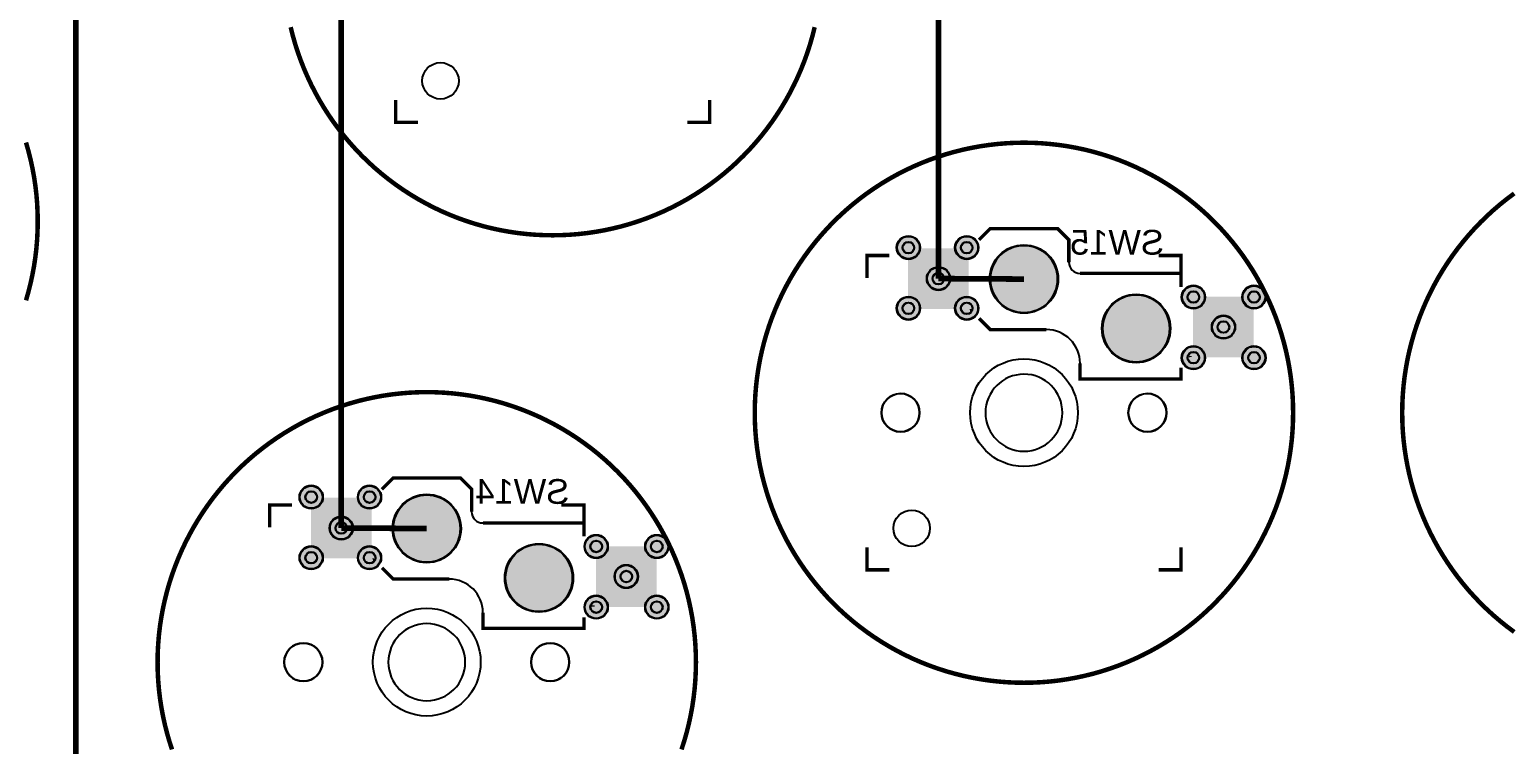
# Model space of a CAD drawing. Header units: millimetres. Extents: x 40 to 250, y -180 to -30.
# Drawn here: x 125.5 to 191.5, y -124 to -92.1 of the extents above; entities that cross this region are included whole.
import ezdxf

# ---------------------------------------------------------------- set-up
doc = ezdxf.new("R2010")
doc.units = ezdxf.units.MM
for name, color, linetype, true_color in [('BottomLayer', 7, 'Continuous', 0x0000ff), ('BottomPasteMaskLayer', 7, 'Continuous', 0x800000), ('BottomSilkLayer', 7, 'Continuous', 0x808000), ('BottomSolderMaskLayer', 7, 'Continuous', 0xaa00ff), ('Hole', 7, 'Continuous', 0x222222), ('Multi-Layer', 7, 'Continuous', 0xc0c0c0), ('TopLayer', 7, 'Continuous', 0xff0000), ('TopPasteMaskLayer', 7, 'Continuous', 0x808080), ('TopSilkLayer', 7, 'Continuous', 0xffff00), ('TopSolderMaskLayer', 7, 'Continuous', 0x800080)]:
    doc.layers.add(name, color=color, linetype=linetype, true_color=true_color)
doc.styles.get("Standard").update_dxf_attribs({"font": 'arial.ttf'})

msp = doc.modelspace()

# ---------------------------------------------------------------- hatches: boundary and pattern name
at = {"layer": 'BottomLayer'}
for points in [[(167.342, -104.527), (164.742, -104.527), (164.742, -101.927), (167.342, -101.927)], [(180.041, -106.686), (177.442, -106.686), (177.442, -104.086), (180.041, -104.086)], [(140.731, -115.637), (138.131, -115.637), (138.131, -113.037), (140.731, -113.037)], [(153.431, -117.796), (150.831, -117.796), (150.831, -115.196), (153.431, -115.196)]]:
    msp.add_hatch(color=256, dxfattribs=at).paths.add_polyline_path(points)
at = {"layer": 'BottomPasteMaskLayer'}
for points in [[(167.342, -104.527), (164.742, -104.527), (164.742, -101.927), (167.342, -101.927)], [(180.041, -106.686), (177.442, -106.686), (177.442, -104.086), (180.041, -104.086)], [(140.731, -115.637), (138.131, -115.637), (138.131, -113.037), (140.731, -113.037)], [(153.431, -117.796), (150.831, -117.796), (150.831, -115.196), (153.431, -115.196)]]:
    msp.add_hatch(color=256, dxfattribs=at).paths.add_polyline_path(points)
at = {"layer": 'BottomSolderMaskLayer'}
for points in [[(164.176, -101.849, 1), (165.227, -101.849, 1)], [(166.776, -101.849, 1), (167.827, -101.849, 1)], [(167.392, -104.578), (164.691, -104.578), (164.691, -101.876), (167.392, -101.876)], [(168.326, -103.249, 1), (171.377, -103.249, 1)], [(165.516, -103.227, 1), (166.567, -103.227, 1)], [(176.876, -104.049, 1), (177.927, -104.049, 1)], [(179.576, -104.049, 1), (180.627, -104.049, 1)], [(164.176, -104.549, 1), (165.227, -104.549, 1)], [(166.776, -104.549, 1), (167.827, -104.549, 1)], [(173.326, -105.449, 1), (176.377, -105.449, 1)], [(180.092, -106.737), (177.391, -106.737), (177.391, -104.035), (180.092, -104.035)], [(178.216, -105.386, 1), (179.267, -105.386, 1)], [(176.876, -106.749, 1), (177.927, -106.749, 1)], [(179.576, -106.749, 1), (180.627, -106.749, 1)], [(137.566, -112.959, 1), (138.617, -112.959, 1)], [(140.166, -112.959, 1), (141.217, -112.959, 1)], [(140.782, -115.688), (138.081, -115.688), (138.081, -112.986), (140.782, -112.986)], [(141.716, -114.359, 1), (144.766, -114.359, 1)], [(138.906, -114.337, 1), (139.957, -114.337, 1)], [(150.266, -115.159, 1), (151.317, -115.159, 1)], [(152.966, -115.159, 1), (154.017, -115.159, 1)], [(137.566, -115.659, 1), (138.617, -115.659, 1)], [(140.166, -115.659, 1), (141.217, -115.659, 1)], [(146.716, -116.559, 1), (149.766, -116.559, 1)], [(153.482, -117.847), (150.781, -117.847), (150.781, -115.145), (153.482, -115.145)], [(151.606, -116.496, 1), (152.657, -116.496, 1)], [(150.266, -117.859, 1), (151.317, -117.859, 1)], [(152.966, -117.859, 1), (154.017, -117.859, 1)]]:
    msp.add_hatch(color=256, dxfattribs=at).paths.add_polyline_path(points)
at = {"layer": 'TopLayer'}
for points in [[(167.342, -104.527), (164.742, -104.527), (164.742, -101.927), (167.342, -101.927)], [(180.042, -106.686), (177.442, -106.686), (177.442, -104.086), (180.042, -104.086)], [(140.732, -115.637), (138.132, -115.637), (138.132, -113.037), (140.732, -113.037)], [(153.431, -117.796), (150.832, -117.796), (150.832, -115.196), (153.431, -115.196)]]:
    msp.add_hatch(color=256, dxfattribs=at).paths.add_polyline_path(points)
at = {"layer": 'TopPasteMaskLayer'}
for points in [[(167.342, -104.527), (164.742, -104.527), (164.742, -101.927), (167.342, -101.927)], [(180.042, -106.686), (177.442, -106.686), (177.442, -104.086), (180.042, -104.086)], [(140.732, -115.637), (138.132, -115.637), (138.132, -113.037), (140.732, -113.037)], [(153.431, -117.796), (150.832, -117.796), (150.832, -115.196), (153.431, -115.196)]]:
    msp.add_hatch(color=256, dxfattribs=at).paths.add_polyline_path(points)
at = {"layer": 'TopSolderMaskLayer'}
for points in [[(164.176, -101.849, 1), (165.227, -101.849, 1)], [(166.776, -101.849, 1), (167.827, -101.849, 1)], [(167.392, -104.578), (164.691, -104.578), (164.691, -101.876), (167.392, -101.876)], [(168.326, -103.249, 1), (171.377, -103.249, 1)], [(165.516, -103.227, 1), (166.567, -103.227, 1)], [(176.876, -104.049, 1), (177.927, -104.049, 1)], [(179.576, -104.049, 1), (180.627, -104.049, 1)], [(164.176, -104.549, 1), (165.227, -104.549, 1)], [(166.776, -104.549, 1), (167.827, -104.549, 1)], [(173.326, -105.449, 1), (176.377, -105.449, 1)], [(180.092, -106.737), (177.391, -106.737), (177.391, -104.035), (180.092, -104.035)], [(178.216, -105.386, 1), (179.267, -105.386, 1)], [(176.876, -106.749, 1), (177.927, -106.749, 1)], [(179.576, -106.749, 1), (180.627, -106.749, 1)], [(137.566, -112.959, 1), (138.617, -112.959, 1)], [(140.166, -112.959, 1), (141.217, -112.959, 1)], [(140.782, -115.688), (138.081, -115.688), (138.081, -112.986), (140.782, -112.986)], [(141.716, -114.359, 1), (144.766, -114.359, 1)], [(138.906, -114.337, 1), (139.957, -114.337, 1)], [(150.266, -115.159, 1), (151.317, -115.159, 1)], [(152.966, -115.159, 1), (154.017, -115.159, 1)], [(137.566, -115.659, 1), (138.617, -115.659, 1)], [(140.166, -115.659, 1), (141.217, -115.659, 1)], [(146.716, -116.559, 1), (149.766, -116.559, 1)], [(153.482, -117.847), (150.781, -117.847), (150.781, -115.145), (153.482, -115.145)], [(151.606, -116.496, 1), (152.657, -116.496, 1)], [(150.266, -117.859, 1), (151.317, -117.859, 1)], [(152.966, -117.859, 1), (154.017, -117.859, 1)]]:
    msp.add_hatch(color=256, dxfattribs=at).paths.add_polyline_path(points)

# ---------------------------------------------------------------- linework, layer by layer
at = {"layer": 'BottomSilkLayer'}
for points, const_width in [([(167.851, -101.499), (168.351, -100.999), (171.351, -100.999), (171.851, -101.499), (171.851, -102.499)], 0.15), ([(176.851, -103.599), (176.851, -102.999), (172.351, -102.999)], 0.15), ([(167.477, -104.802), (167.477, -104.601), (167.431, -104.601)], 0.05), ([(167.851, -104.999), (168.351, -105.499), (170.851, -105.499)], 0.15), ([(177.228, -106.727), (177.228, -106.701), (177.324, -106.701), (177.327, -106.701)], 0.05), ([(172.351, -106.999), (172.351, -107.699), (176.851, -107.699), (176.851, -107.199)], 0.15), ([(141.241, -112.609), (141.741, -112.109), (144.741, -112.109), (145.241, -112.609), (145.241, -113.609)], 0.15), ([(150.241, -114.709), (150.241, -114.109), (145.741, -114.109)], 0.15), ([(140.867, -115.912), (140.867, -115.711), (140.821, -115.711)], 0.05), ([(141.241, -116.109), (141.741, -116.609), (144.241, -116.609)], 0.15), ([(150.618, -117.837), (150.618, -117.812), (150.714, -117.812), (150.717, -117.812)], 0.05), ([(145.741, -118.109), (145.741, -118.809), (150.241, -118.809), (150.241, -118.309)], 0.15)]:
    msp.add_lwpolyline(points, dxfattribs=dict(at, const_width=const_width))
for centre, radius, start, end in [((169.851, -103.251), 1.5, 0.06792, 359.93208), ((172.351, -102.499), 0.5, 180, 270), ((174.851, -105.451), 1.5, 0.07277, 359.92723), ((170.851, -106.999), 1.5, 360, 90), ((169.851, -109.201), 1.715, 0.06791, 359.93209), ((164.351, -109.201), 0.851, 0.14538, 359.85462), ((175.351, -109.201), 0.851, 0.14538, 359.85462), ((143.241, -114.361), 1.5, 0.06792, 359.93208), ((145.741, -113.609), 0.5, 180, 270), ((148.241, -116.561), 1.5, 0.07277, 359.92723), ((144.241, -118.109), 1.5, 360, 90), ((143.241, -120.311), 1.715, 0.06791, 359.93209), ((137.741, -120.311), 0.851, 0.14538, 359.85462), ((148.741, -120.311), 0.851, 0.14538, 359.85462)]:
    msp.add_arc(centre, radius, start, end, dxfattribs=at)
at = {"layer": 'BottomSolderMaskLayer'}
for centre, radius in [((164.702, -101.849), 0.525), ((167.301, -101.849), 0.525), ((164.702, -101.849), 0.263), ((167.302, -101.849), 0.263), ((169.852, -103.249), 1.525), ((169.851, -103.249), 1.525), ((166.042, -103.227), 0.525), ((166.042, -103.227), 0.263), ((177.402, -104.049), 0.525), ((180.101, -104.049), 0.525), ((164.702, -104.549), 0.525), ((167.301, -104.549), 0.525), ((174.852, -105.449), 1.525), ((174.851, -105.449), 1.525), ((177.402, -104.049), 0.263), ((180.102, -104.049), 0.263), ((164.702, -104.549), 0.263), ((167.302, -104.549), 0.263), ((178.741, -105.386), 0.525), ((178.742, -105.386), 0.263), ((177.402, -106.749), 0.525), ((177.402, -106.749), 0.263), ((180.101, -106.749), 0.525), ((180.102, -106.749), 0.263), ((138.091, -112.959), 0.525), ((138.092, -112.959), 0.263), ((140.691, -112.959), 0.525), ((140.692, -112.959), 0.263), ((143.242, -114.359), 1.525), ((143.241, -114.359), 1.525), ((139.432, -114.337), 0.525), ((139.432, -114.337), 0.263), ((150.791, -115.159), 0.525), ((153.491, -115.159), 0.525), ((138.091, -115.659), 0.525), ((140.691, -115.659), 0.525), ((148.242, -116.559), 1.525), ((148.241, -116.559), 1.525), ((150.792, -115.159), 0.263), ((153.492, -115.159), 0.263), ((138.092, -115.659), 0.263), ((140.692, -115.659), 0.263), ((152.131, -116.496), 0.525), ((152.132, -116.496), 0.263), ((150.791, -117.859), 0.525), ((153.491, -117.859), 0.525), ((150.792, -117.859), 0.263), ((153.492, -117.859), 0.263)]:
    msp.add_circle(centre, radius, dxfattribs=at)
for centre, radius, start, end in [((169.851, -103.251), 1.5, 0.06792, 359.93208), ((174.851, -105.451), 1.5, 0.07277, 359.92723), ((169.851, -109.201), 1.715, 0.06791, 359.93209), ((164.351, -109.201), 0.851, 0.14538, 359.85462), ((175.351, -109.201), 0.851, 0.14538, 359.85462), ((143.241, -114.361), 1.5, 0.06792, 359.93208), ((148.241, -116.561), 1.5, 0.07277, 359.92723), ((143.241, -120.311), 1.715, 0.06791, 359.93209), ((137.741, -120.311), 0.851, 0.14538, 359.85462), ((148.741, -120.311), 0.851, 0.14538, 359.85462)]:
    msp.add_arc(centre, radius, start, end, dxfattribs=at)
at = {"layer": 'Hole'}
for centre, radius in [((143.852, -94.419), 0.812), ((169.852, -109.199), 2.4), ((164.352, -109.199), 0.851), ((175.352, -109.199), 0.851), ((164.852, -114.348), 0.812), ((143.242, -120.309), 2.4), ((137.742, -120.309), 0.851), ((148.742, -120.309), 0.851)]:
    msp.add_circle(centre, radius, dxfattribs=at)
at = {"layer": 'Multi-Layer'}
for centre, radius in [((143.852, -94.419), 0.812), ((164.702, -101.849), 0.5), ((167.301, -101.849), 0.5), ((164.702, -101.849), 0.25), ((167.302, -101.849), 0.25), ((169.851, -103.249), 1.5), ((169.852, -103.249), 1.5), ((166.042, -103.227), 0.5), ((166.042, -103.227), 0.25), ((164.702, -104.549), 0.5), ((167.301, -104.549), 0.5), ((174.851, -105.449), 1.5), ((174.852, -105.449), 1.5), ((177.402, -104.049), 0.5), ((177.402, -104.049), 0.25), ((180.101, -104.049), 0.5), ((180.102, -104.049), 0.25), ((164.702, -104.549), 0.25), ((167.302, -104.549), 0.25), ((178.741, -105.386), 0.5), ((178.742, -105.386), 0.25), ((169.852, -109.199), 2.4), ((177.402, -106.749), 0.5), ((177.402, -106.749), 0.25), ((180.101, -106.749), 0.5), ((180.102, -106.749), 0.25), ((164.352, -109.199), 0.851), ((175.352, -109.199), 0.851), ((138.091, -112.959), 0.5), ((138.092, -112.959), 0.25), ((140.691, -112.959), 0.5), ((140.692, -112.959), 0.25), ((143.241, -114.359), 1.5), ((143.242, -114.359), 1.5), ((139.432, -114.337), 0.5), ((164.852, -114.348), 0.812), ((139.432, -114.337), 0.25), ((150.791, -115.159), 0.5), ((153.491, -115.159), 0.5), ((138.091, -115.659), 0.5), ((140.691, -115.659), 0.5), ((148.241, -116.559), 1.5), ((148.242, -116.559), 1.5), ((150.792, -115.159), 0.25), ((153.492, -115.159), 0.25), ((138.092, -115.659), 0.25), ((140.692, -115.659), 0.25), ((152.131, -116.496), 0.5), ((152.132, -116.496), 0.25), ((150.791, -117.859), 0.5), ((153.491, -117.859), 0.5), ((143.242, -120.309), 2.4), ((150.792, -117.859), 0.25), ((153.492, -117.859), 0.25), ((137.742, -120.309), 0.851), ((148.742, -120.309), 0.851)]:
    msp.add_circle(centre, radius, dxfattribs=at)
at = {"layer": 'TopLayer', "const_width": 0.254}
for points in [[(136.653, -49.53), (142.73, -49.53), (144.5, -51.3), (144.5, -65.5), (166.042, -87.042), (166.042, -103.227)], [(127.602, -147.807), (127.602, -66.598), (131.6, -62.6), (131.6, -52.097), (131.573, -52.07)], [(139.432, -114.337), (139.432, -75.232), (134.1, -69.9), (134.113, -52.07)], [(166.042, -103.227), (169.851, -103.249)], [(139.432, -114.337), (143.241, -114.359)]]:
    msp.add_lwpolyline(points, dxfattribs=at)
at = {"layer": 'TopSilkLayer'}
for points, const_width in [([(160.526, -92.028), (160.43, -92.409), (160.322, -92.786), (160.202, -93.158), (160.07, -93.526), (159.926, -93.889), (159.771, -94.246), (159.604, -94.598), (159.427, -94.945), (159.238, -95.285), (159.039, -95.619), (158.828, -95.946), (158.608, -96.267), (158.376, -96.58), (158.135, -96.886), (157.883, -97.185), (157.622, -97.475), (157.35, -97.757), (157.07, -98.031), (156.779, -98.296), (156.48, -98.552), (156.171, -98.799), (155.853, -99.036), (155.527, -99.263), (155.191, -99.48), (154.848, -99.687), (154.497, -99.882), (154.142, -100.065), (153.783, -100.235), (153.419, -100.392), (153.052, -100.537), (152.681, -100.669), (152.307, -100.789), (151.93, -100.896), (151.55, -100.99), (151.169, -101.072), (150.785, -101.141), (150.4, -101.198), (150.014, -101.242), (149.627, -101.273), (149.238, -101.292), (148.85, -101.298), (148.462, -101.292), (148.074, -101.273), (147.687, -101.242), (147.3, -101.198), (146.915, -101.141), (146.532, -101.072), (146.15, -100.99), (145.771, -100.896), (145.394, -100.789), (145.02, -100.669), (144.649, -100.537), (144.282, -100.392), (143.918, -100.235), (143.558, -100.065), (143.203, -99.882), (142.853, -99.687), (142.509, -99.48), (142.174, -99.263), (141.848, -99.036), (141.53, -98.799), (141.221, -98.552), (140.921, -98.296), (140.631, -98.031), (140.35, -97.757), (140.079, -97.475), (139.818, -97.185), (139.566, -96.886), (139.325, -96.58), (139.093, -96.267), (138.872, -95.946), (138.662, -95.619), (138.462, -95.285), (138.274, -94.945), (138.096, -94.598), (137.93, -94.246), (137.775, -93.889), (137.631, -93.526), (137.499, -93.158), (137.379, -92.786), (137.271, -92.409), (137.175, -92.028)], 0.2), ([(142.851, -96.269), (141.851, -96.269), (141.851, -95.269)], 0.15), ([(154.851, -96.269), (155.851, -96.269), (155.851, -95.269)], 0.15), ([(125.382, -97.166), (125.49, -97.543), (125.586, -97.924), (125.669, -98.308), (125.741, -98.697), (125.8, -99.088), (125.846, -99.483), (125.879, -99.88), (125.898, -100.279), (125.905, -100.681), (125.898, -101.083), (125.879, -101.483), (125.846, -101.88), (125.8, -102.274), (125.741, -102.666), (125.669, -103.054), (125.586, -103.438), (125.49, -103.819), (125.382, -104.196)], 0.2), ([(191.697, -118.966), (191.38, -118.729), (191.071, -118.482), (190.771, -118.226), (190.481, -117.961), (190.2, -117.687), (189.929, -117.405), (189.667, -117.115), (189.416, -116.816), (189.174, -116.51), (188.943, -116.197), (188.722, -115.876), (188.512, -115.549), (188.312, -115.215), (188.124, -114.875), (187.946, -114.528), (187.78, -114.176), (187.625, -113.819), (187.481, -113.456), (187.349, -113.088), (187.229, -112.716), (187.121, -112.339), (187.025, -111.958), (186.941, -111.574), (186.87, -111.186), (186.811, -110.794), (186.765, -110.4), (186.732, -110.003), (186.712, -109.603), (186.706, -109.201), (186.712, -108.799), (186.732, -108.4), (186.765, -108.003), (186.811, -107.608), (186.87, -107.217), (186.941, -106.828), (187.025, -106.444), (187.121, -106.063), (187.229, -105.686), (187.349, -105.314), (187.481, -104.946), (187.625, -104.584), (187.78, -104.226), (187.946, -103.874), (188.124, -103.528), (188.312, -103.187), (188.512, -102.853), (188.722, -102.526), (188.943, -102.205), (189.174, -101.892), (189.416, -101.586), (189.667, -101.288), (189.929, -100.997), (190.2, -100.715), (190.481, -100.441), (190.771, -100.176), (191.071, -99.92), (191.38, -99.673), (191.697, -99.436)], 0.2), ([(162.851, -103.199), (162.851, -102.199), (163.851, -102.199)], 0.15), ([(175.851, -102.199), (176.851, -102.199), (176.851, -103.199)], 0.15), ([(131.889, -124.198), (131.769, -123.826), (131.661, -123.45), (131.565, -123.069), (131.481, -122.684), (131.41, -122.296), (131.351, -121.904), (131.305, -121.51), (131.272, -121.113), (131.252, -120.713), (131.246, -120.311), (131.252, -119.91), (131.272, -119.51), (131.305, -119.113), (131.351, -118.718), (131.41, -118.327), (131.481, -117.939), (131.565, -117.554), (131.661, -117.173), (131.769, -116.797), (131.889, -116.424), (132.021, -116.057), (132.165, -115.694), (132.32, -115.336), (132.486, -114.984), (132.664, -114.638), (132.852, -114.298), (133.052, -113.964), (133.262, -113.636), (133.483, -113.316), (133.714, -113.002), (133.956, -112.696), (134.207, -112.398), (134.469, -112.107), (134.74, -111.825), (135.021, -111.551), (135.311, -111.286), (135.611, -111.03), (135.92, -110.784), (136.237, -110.547), (136.564, -110.319), (136.899, -110.102), (137.243, -109.896), (137.593, -109.7), (137.948, -109.518), (138.308, -109.348), (138.672, -109.191), (139.039, -109.046), (139.41, -108.914), (139.784, -108.794), (140.161, -108.687), (140.54, -108.593), (140.922, -108.511), (141.305, -108.441), (141.69, -108.385), (142.077, -108.341), (142.464, -108.309), (142.852, -108.29), (143.24, -108.284), (143.628, -108.29), (144.016, -108.309), (144.404, -108.341), (144.79, -108.385), (145.175, -108.441), (145.558, -108.511), (145.94, -108.593), (146.32, -108.687), (146.696, -108.794), (147.071, -108.914), (147.441, -109.046), (147.809, -109.191), (148.172, -109.348), (148.532, -109.518), (148.532, -109.518), (148.887, -109.7), (149.238, -109.896), (149.581, -110.102), (149.917, -110.319), (150.243, -110.547), (150.561, -110.784), (150.87, -111.03), (151.169, -111.286), (151.459, -111.551), (151.74, -111.825), (152.012, -112.107), (152.273, -112.398), (152.525, -112.696), (152.766, -113.002), (152.997, -113.316), (153.218, -113.636), (153.428, -113.964), (153.628, -114.298), (153.817, -114.638), (153.994, -114.984), (154.161, -115.336), (154.316, -115.694), (154.459, -116.057), (154.592, -116.424), (154.712, -116.797), (154.82, -117.173), (154.916, -117.554), (154.999, -117.939), (155.071, -118.327), (155.129, -118.718), (155.175, -119.113), (155.208, -119.51), (155.228, -119.91), (155.235, -120.311), (155.228, -120.713), (155.208, -121.113), (155.175, -121.51), (155.129, -121.904), (155.071, -122.296), (154.999, -122.684), (154.916, -123.069), (154.82, -123.45), (154.712, -123.826), (154.592, -124.198)], 0.2), ([(136.241, -114.309), (136.241, -113.309), (137.241, -113.309)], 0.15), ([(149.241, -113.309), (150.241, -113.309), (150.241, -114.309)], 0.15), ([(163.851, -116.199), (162.851, -116.199), (162.851, -115.199)], 0.15), ([(175.851, -116.199), (176.851, -116.199), (176.851, -115.199)], 0.15)]:
    msp.add_lwpolyline(points, dxfattribs=dict(at, const_width=const_width))
at = {"layer": 'TopSilkLayer', "const_width": 0.2}
msp.add_lwpolyline([(175.142, -98.408), (175.497, -98.59), (175.848, -98.785), (176.191, -98.992), (176.527, -99.209), (176.853, -99.436), (177.171, -99.673), (177.48, -99.92), (177.779, -100.176), (178.07, -100.441), (178.35, -100.715), (178.622, -100.997), (178.883, -101.288), (179.135, -101.586), (179.376, -101.892), (179.608, -102.205), (179.828, -102.526), (180.039, -102.853), (180.238, -103.187), (180.427, -103.528), (180.604, -103.874), (180.771, -104.226), (180.926, -104.584), (181.07, -104.946), (181.202, -105.314), (181.322, -105.686), (181.43, -106.063), (181.526, -106.444), (181.61, -106.828), (181.681, -107.217), (181.74, -107.608), (181.786, -108.003), (181.819, -108.4), (181.838, -108.799), (181.845, -109.201), (181.838, -109.603), (181.819, -110.003), (181.786, -110.4), (181.74, -110.794), (181.681, -111.186), (181.61, -111.574), (181.526, -111.958), (181.43, -112.339), (181.322, -112.716), (181.202, -113.088), (181.07, -113.456), (180.926, -113.819), (180.771, -114.176), (180.604, -114.528), (180.427, -114.875), (180.238, -115.215), (180.039, -115.549), (179.828, -115.876), (179.608, -116.197), (179.376, -116.51), (179.135, -116.816), (178.883, -117.115), (178.622, -117.405), (178.35, -117.687), (178.07, -117.961), (177.779, -118.226), (177.48, -118.482), (177.171, -118.729), (176.853, -118.966), (176.527, -119.193), (176.191, -119.41), (175.848, -119.617), (175.497, -119.812), (175.142, -119.995), (174.783, -120.165), (174.419, -120.322), (174.052, -120.467), (173.681, -120.599), (173.307, -120.719), (172.93, -120.826), (172.55, -120.92), (172.169, -121.002), (171.785, -121.071), (171.4, -121.128), (171.014, -121.172), (170.627, -121.203), (170.238, -121.222), (169.85, -121.228), (169.462, -121.222), (169.074, -121.203), (168.687, -121.172), (168.3, -121.128), (167.915, -121.071), (167.532, -121.002), (167.15, -120.92), (166.771, -120.826), (166.394, -120.719), (166.02, -120.599), (165.649, -120.467), (165.282, -120.322), (164.918, -120.165), (164.558, -119.995), (164.203, -119.812), (163.853, -119.617), (163.509, -119.41), (163.174, -119.193), (162.848, -118.966), (162.53, -118.729), (162.221, -118.482), (161.921, -118.226), (161.631, -117.961), (161.35, -117.687), (161.079, -117.405), (160.818, -117.115), (160.566, -116.816), (160.325, -116.51), (160.093, -116.197), (159.872, -115.876), (159.662, -115.549), (159.462, -115.215), (159.274, -114.875), (159.096, -114.528), (158.93, -114.176), (158.775, -113.819), (158.631, -113.456), (158.499, -113.088), (158.379, -112.716), (158.271, -112.339), (158.175, -111.958), (158.091, -111.574), (158.02, -111.186), (157.961, -110.794), (157.915, -110.4), (157.882, -110.003), (157.862, -109.603), (157.856, -109.201), (157.862, -108.799), (157.882, -108.4), (157.915, -108.003), (157.961, -107.608), (158.02, -107.217), (158.091, -106.828), (158.175, -106.444), (158.271, -106.063), (158.379, -105.686), (158.499, -105.314), (158.631, -104.946), (158.775, -104.584), (158.93, -104.226), (159.096, -103.874), (159.274, -103.528), (159.462, -103.187), (159.662, -102.853), (159.872, -102.526), (160.093, -102.205), (160.325, -101.892), (160.566, -101.586), (160.818, -101.288), (161.079, -100.997), (161.35, -100.715), (161.631, -100.441), (161.921, -100.176), (162.221, -99.92), (162.53, -99.673), (162.848, -99.436), (163.174, -99.209), (163.509, -98.992), (163.853, -98.785), (164.203, -98.59), (164.558, -98.408), (164.918, -98.238), (165.282, -98.08), (165.649, -97.935), (166.02, -97.803), (166.394, -97.684), (166.771, -97.577), (167.15, -97.482), (167.532, -97.401), (167.915, -97.331), (168.3, -97.275), (168.687, -97.231), (169.074, -97.199), (169.462, -97.18), (169.85, -97.174), (170.238, -97.18), (170.627, -97.199), (171.014, -97.231), (171.4, -97.275), (171.785, -97.331), (172.169, -97.401), (172.55, -97.482), (172.93, -97.577), (173.307, -97.684), (173.681, -97.803), (174.052, -97.935), (174.419, -98.08), (174.783, -98.238), (175.142, -98.408)], close=True, dxfattribs=at)
at = {"layer": 'TopSolderMaskLayer'}
for centre, radius in [((164.702, -101.849), 0.525), ((167.301, -101.849), 0.525), ((164.702, -101.849), 0.263), ((167.302, -101.849), 0.263), ((169.852, -103.249), 1.525), ((169.851, -103.249), 1.525), ((166.042, -103.227), 0.525), ((166.042, -103.227), 0.263), ((177.402, -104.049), 0.525), ((180.101, -104.049), 0.525), ((164.702, -104.549), 0.525), ((167.301, -104.549), 0.525), ((174.852, -105.449), 1.525), ((174.851, -105.449), 1.525), ((177.402, -104.049), 0.263), ((180.102, -104.049), 0.263), ((164.702, -104.549), 0.263), ((167.302, -104.549), 0.263), ((178.741, -105.386), 0.525), ((178.742, -105.386), 0.263), ((177.402, -106.749), 0.525), ((177.402, -106.749), 0.263), ((180.101, -106.749), 0.525), ((180.102, -106.749), 0.263), ((138.091, -112.959), 0.525), ((138.092, -112.959), 0.263), ((140.691, -112.959), 0.525), ((140.692, -112.959), 0.263), ((143.242, -114.359), 1.525), ((143.241, -114.359), 1.525), ((139.432, -114.337), 0.525), ((139.432, -114.337), 0.263), ((150.791, -115.159), 0.525), ((153.491, -115.159), 0.525), ((138.091, -115.659), 0.525), ((140.691, -115.659), 0.525), ((148.242, -116.559), 1.525), ((148.241, -116.559), 1.525), ((150.792, -115.159), 0.263), ((153.492, -115.159), 0.263), ((138.092, -115.659), 0.263), ((140.692, -115.659), 0.263), ((152.131, -116.496), 0.525), ((152.132, -116.496), 0.263), ((150.791, -117.859), 0.525), ((153.491, -117.859), 0.525), ((150.792, -117.859), 0.263), ((153.492, -117.859), 0.263)]:
    msp.add_circle(centre, radius, dxfattribs=at)
for centre, radius, start, end in [((169.851, -103.251), 1.5, 0.06792, 359.93208), ((174.851, -105.451), 1.5, 0.07277, 359.92723), ((169.851, -109.201), 1.715, 0.06791, 359.93209), ((164.351, -109.201), 0.851, 0.14538, 359.85462), ((175.351, -109.201), 0.851, 0.14538, 359.85462), ((143.241, -114.361), 1.5, 0.06792, 359.93208), ((148.241, -116.561), 1.5, 0.07277, 359.92723), ((143.241, -120.311), 1.715, 0.06791, 359.93209), ((137.741, -120.311), 0.851, 0.14538, 359.85462), ((148.741, -120.311), 0.851, 0.14538, 359.85462)]:
    msp.add_arc(centre, radius, start, end, dxfattribs=at)

# ---------------------------------------------------------------- texts
at = {"layer": 'BottomSilkLayer', "text_generation_flag": 2}
for s, p in [('SW15', (176.091, -102.159)), ('SW14', (149.591, -113.259))]:
    msp.add_text(s, height=1.1, dxfattribs=at).set_placement(p)

doc.saveas('drawing.dxf')
